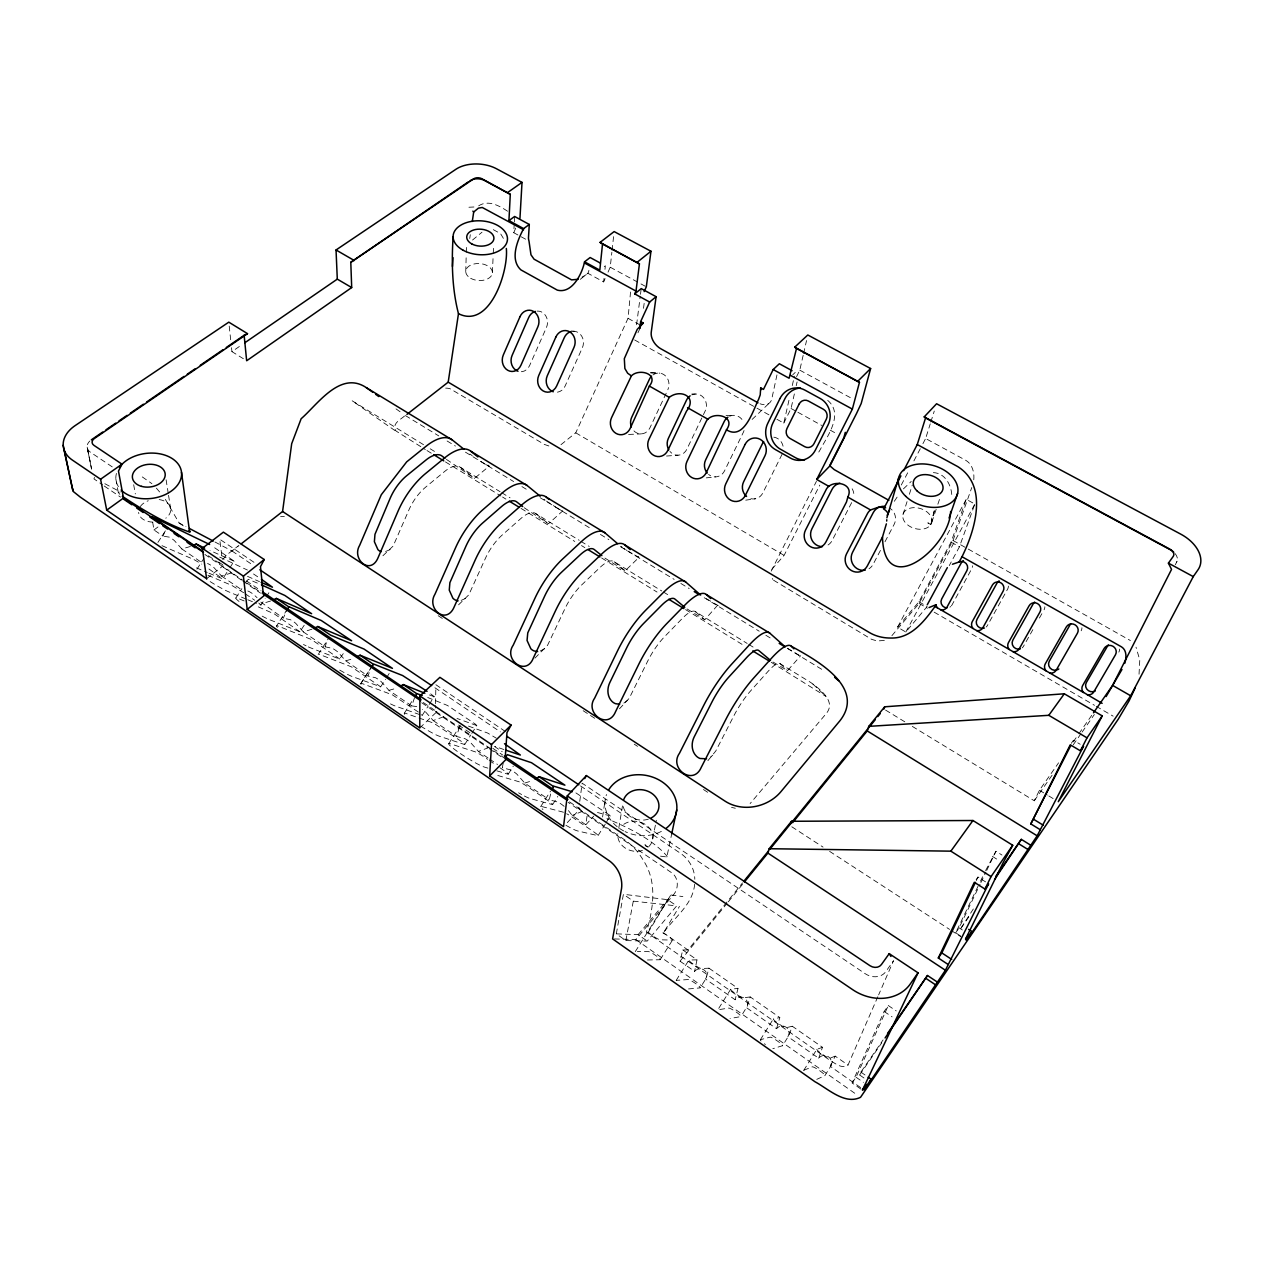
<?xml version="1.0" encoding="UTF-8"?>
<svg xmlns="http://www.w3.org/2000/svg" width="1264" height="1264" viewBox="0 0 1264 1264"><rect width="100%" height="100%" fill="white"/><g stroke="black" fill="none" stroke-linecap="round" stroke-linejoin="round"><path stroke-width="0.75" stroke-dasharray="5 3.75" d="M772.983 662.004L787.598 670.599L800.681 655.668M505.158 758.59L435.464 711.205L435.543 705.533M435.574 703.637L435.843 686.621M465.737 271.57L466.242 254.348M466.29 252.437L466.511 244.789M492.423 272.424L493.181 255.249M493.26 253.337L493.592 245.706M973.77 479.767C974.497 472.641 972.411 464.141 965.791 460.333L925.627 438.513L930.241 423.882M525.603 239.196L513.753 232.702L514.243 223.696M514.337 221.895L514.638 216.492M94.5 477.429L93.947 478.866L102.653 484.934M694.631 884.326C692.893 904.597 674.249 917.427 663.426 932.879L679.463 906.367M429.175 704.475L434.152 696.575L430.202 693.462M580.302 279.328L587.823 273.261L603.639 281.919L604.208 276.547M604.966 269.374L605.361 265.788L602.58 267.968M934.286 510.688L930.825 524.576A14.931 10.381 16.7 0 1 905.909 523.328A14.931 10.381 16.7 0 1 914.962 507.638A14.931 10.381 16.7 0 1 931.141 524.023L927.808 522.885L930.825 524.576M608.031 272.123L610.228 267.225L611.871 252.215M612.076 250.335L613.719 235.325M934.254 511.019L930.904 524.449M560.979 444.675L575.752 432.825L628.034 318.323L630.594 291.557M636.598 324.753L640.263 296.203M640.5 294.307L641.227 288.603M643.502 308.321L644.261 302.554M877.832 996.711L848.018 1065.078C841.619 1069.47 834.872 1063.008 829.389 1059.943L646.41 932.137C653.204 909.069 657.549 882.683 643.818 861.147C639.078 852.931 632.822 845.474 624.969 840.054L578.801 808.66L579.512 803.193M579.765 801.376L582.151 783.19L865.192 973.691A15.484 13.035 29.1 0 0 885.748 971.684L893.522 960.719L878.622 994.91M1139.038 674.218L1139.78 660.013L1136.02 647.184M568.468 810.603L572.15 815.422L585.832 824.76L587.27 814.379M469.734 238.501L470.303 234.709M602.58 817.002L605.203 799.622M119.875 494.35L118.295 492.518L119.29 492.091M422.002 715.377L421.67 714.539M618.791 828.11L622.789 804.046M564.139 806.337A18.565 8.674 43.8 0 0 557.914 802.103L549.192 799.749L551.625 790.284M616.311 933.859L623.405 894.28L667.613 899.668L676.667 905.893L647.231 941.08L625.854 940.574L616.311 933.859L638.083 934.665L647.231 941.08M625.854 940.574L633.296 901.137L623.405 894.28M503.183 763.219L502.314 767.722L510.719 769.918A18.312 8.485 44.7 0 1 516.802 774.074L524.75 783.064L549.192 799.749M652.745 838.68L656.348 820.257M660.535 856.17L666.855 856.976L671.5 834.919M776.965 374.902L771.767 399.013A14.015 9.527 47.2 0 1 760.027 403.769M487.983 757.958L478.44 751.448L470.556 742.537A18.091 8.295 45.6 0 0 464.615 738.492L456.509 736.47L459.306 727.511M666.855 856.976L667.06 856.076C651.26 838.49 628.429 827.667 606.894 818.645M776.933 419.3L783.791 423.124L789.305 398.713M792.275 385.567L794.392 376.166M783.791 423.124L791.043 408.477L794.503 393.309M796.225 385.71L797.094 381.918M796.573 376.672L799.78 370.162L803.161 355.358M803.588 353.509L806.543 340.553M860.626 1087.577L830.274 1066.326C834.872 1058.474 824.523 1051.316 818.709 1058.237L787.867 1036.638C792.591 1028.88 782.258 1021.976 776.538 1028.706L746.281 1007.534C751.132 999.856 740.815 993.204 735.158 999.761L705.502 979C710.463 971.4 700.161 964.985 694.6 971.368L680.032 961.177L682.765 949.928L687.964 949.959L742.505 882.904M416.741 706.56L411.748 705.912L414.703 697.191M604.919 558.072L625.111 570.838L638.968 557.424L638.32 556.602M682.765 949.928L697.001 959.85L694.6 971.368M411.748 705.912L388.933 690.349L381.175 681.596A17.712 7.916 47.2 0 0 375.503 677.725L367.982 676.035L371.095 667.534L360.714 683.745M697.001 959.85L689.101 960.008A7.552 0.98 33.6 0 0 693.541 964.321A7.552 0.98 33.6 0 0 701.299 968.524L708.978 968.192L706.134 978.352L700.209 987.8M325.18 646.805L326.381 642.744M708.978 968.192L738.002 988.432L735.158 999.761M930.81 422.05L934.27 411.069M776.538 1028.706L779.825 1017.567L750.231 996.933L747.277 1006.255L741.004 1016.461M902.986 514.48L907.046 501.634M909.369 494.287L912.26 485.123M260.826 602.075L283.31 618.238L286.723 610.164L276.532 625.996M931.773 522.316L937.256 506.058M937.872 504.21L940.369 496.799M771.198 571.138L816.402 481.363M918.944 601.775L927.144 606.53L905.814 632.032L897.535 627.149L918.944 601.775L951.065 542.161L966.233 499.28L974.844 504.036L959.408 546.854L949.264 565.608M891.91 635.666L919.102 603.386L953.009 540.486L971.779 487.541M818.709 1058.237L822.485 1047.287L792.291 1026.242L788.941 1035.39L782.574 1045.691L773.157 1048.599A7.805 1.106 34.2 0 1 772.825 1048.614M152.675 522.285L153.971 529.948L163.04 536.141L164.51 532.46M830.274 1066.326L835.188 1056.135L848.018 1065.078M513.753 232.702L516.865 225.45M860.942 1089.11L852.126 1082.932L884.152 1011.484L888.292 1005.544L896.223 1010.916M603.639 281.919L605.108 278.649M852.126 1082.932L856.06 1077.228L888.292 1005.544M863.96 1077.987L859.615 1074.953L860.895 1072.093L883.094 1039.909M637.941 332.795L640.421 327.423M666.207 393.215L649.933 427.832A11.36 10.27 88.7 0 1 633.264 430.202M976.282 880.581L977.973 877.058L985.572 881.877M339.747 670.094A21.33 2.038 31.8 0 0 352.261 676.54L380.654 686.794L351.36 666.823L320.614 654.847A21.33 2.038 31.8 0 0 319.271 654.404M960.593 936.008L955.679 932.816L979.584 883.046M980.437 881.261L984.719 872.381M985.572 870.596L995.953 851.272L1001.989 855.049M955.679 932.816L959.107 927.855L980.042 884.342M980.88 882.604L985.904 872.16M986.742 870.422L995.953 851.272M912.308 726.389L1034.284 800.776L1039.45 790.284L1058.584 762.84M782.068 454.297L762.84 492.928A11.629 10.855 84.3 0 1 748.162 497.574M771.846 569.29L784.107 555.402L819.783 485.139M1175.299 564.755L1177.084 561.248M851.667 502.63L832.123 540.534A12.024 11.423 77.7 0 1 826.293 545.89M901.295 485.013L909.401 469.513M913.904 460.902L922.009 445.402M922.925 443.68L925.627 438.513M880.439 550.409L873.155 564.265A12.134 11.645 72.1 0 1 869.016 568.721M884.99 541.766L894.106 524.449A12.229 11.818 78.2 0 0 890.093 508.333M897.535 627.149L966.233 499.28M905.814 632.032L974.844 504.036M1032.862 629.662L1023.524 646.236A6.162 5.925 37.9 0 1 1022.197 647.832M1039.419 618.064L1042.215 613.087M222.685 559.557L226.698 554.928L238.912 545.4M894.312 501.287L899.146 494.098M803.73 1070.403L816.797 1049.373L822.485 1047.287M816.765 1079.345L824.886 1075.648L831.428 1065.11M760.343 1039.814L773.299 1019.005M676.145 980.437L688.896 960.071M730.687 989.254L717.826 1009.825L728.759 1008.072A7.458 1.043 34 0 1 736.248 1012.069A7.458 1.043 34 0 1 740.846 1016.572L730.418 1018.468A7.679 1.09 33.9 0 1 730.039 1018.452M635.286 951.618L670.536 895.465L648.258 932.216L646.41 932.137M660.203 959.676L672.511 940.068M598.109 835.52L605.298 824.112M606.341 822.485L609.943 815.359L575.768 792.812M540.644 806.701L550.535 791.09M552.684 804.489L557.772 796.431M508.254 774.121L513.295 766.174M360.919 683.429L369.104 670.568M404.338 713.212L412.617 700.193M422.239 715.361L428.196 706.039M448.736 743.659L460.254 725.568M464.773 744.433L470.777 734.984M471.788 733.42L476.781 725.552L475.454 724.177L447.488 705.47L427.706 697.491M380.606 686.921L385.52 679.226M386.5 677.694L389.454 673.08M262.154 616.137A21.046 1.943 31.5 0 0 269.011 619.471L299.931 631.795L304.261 625.159M318.165 654.547L328.435 638.525M308.353 646.915A21.172 1.991 31.6 0 0 310.186 647.689L339.542 659.034L344.171 652.335M235.799 598.062L241.851 588.661M259.926 604.792L260.984 605.029L265.156 598.551M266.198 596.924L270.37 590.446M196.947 569.163L203.931 558.34M209.018 573.224L222.717 578.88L228.91 569.258M229.953 567.662L234.061 561.105L211.941 545.906M157.905 542.414L166.832 528.652M973.327 908.99L960.024 929.64L970.041 915.089M859.615 1074.953L881.766 1042.8M976.14 879.665L977.973 877.058M1071.319 743.295L1073.436 740.262L1080.183 744.259M1073.215 741.873L1077.718 735.411M1078.84 733.799L1092.349 714.429M1034.284 800.776L1052.075 775.227M1073.215 744.875L1081.004 733.689M1082.11 732.093L1094.34 714.523M245.895 582.404L248.281 579.275L259.657 584.063M610.449 815.975L597.461 812.499M619.455 708.804L629.219 698.313L647.626 661.277A32.153 9.369 -57.9 0 1 664.564 636.693L682.355 618.38A31.805 9.18 -58.1 0 1 695.563 611.744L747.15 643.423M680.032 961.177L727.069 903.318M728.301 901.801L743.153 883.536M638.083 934.665L667.613 899.668M614.43 938.947L635.792 939.531L673.096 895.26C679.021 888.908 678.91 877.342 671.231 872.46L568.168 802.371M707.887 760.691L715.772 751.006L733.831 715.866A32.801 7.726 -58 0 1 750.863 690.602L768.101 671.342A32.453 7.568 -58.2 0 1 780.299 663.79L810.761 682.497C819.198 688.722 836.594 701.109 826.372 713.417L750.121 803.572M585.832 824.76L593.732 816.149M903.428 488.884L911.218 481.442M567.315 822.595L579.955 808.976L568.768 801.376M472.546 240.018L482.011 232.197M339.842 659.065L311.529 639.568L279.218 626.47A21.172 1.991 31.6 0 0 277.448 627.355M687.095 608.964L704.791 619.723L717.81 605.029M382.929 555.733L393.151 546.064L408.841 510.103A30.32 13.525 -57.5 0 1 425.447 487.319L444.58 471.519A30.02 13.272 -57.9 0 1 460.365 467.301L500.102 491.712M534.925 658.149L547.549 645.335L564.85 608.885A31.521 10.87 -57.8 0 1 581.693 584.916L599.973 567.504A31.189 10.649 -58.1 0 1 614.13 561.737L661.767 590.983M458.563 604.84L468.786 594.838L485.329 558.53A30.905 12.245 -57.6 0 1 502.045 535.162L520.784 518.588A30.589 12.008 -58 0 1 535.778 513.626L579.212 540.297M752.127 419.427L770.313 402.142M419.759 727.938L436.886 711.727L422.287 701.804M792.781 374.744L795.246 372.422M524.212 507.749L548.465 523.754L562.67 510.956M627.655 700.256L623.879 703.1M710.858 756.804L712.738 755.193M446.413 459.385L474.49 478.377L489.184 466.179L487.999 465.01M206.617 578.691L223.096 565.766M404.512 416.061C400.893 419.316 393.373 422.697 394.889 428.828A10.697 7.41 0.9 0 0 396.169 431.087L425.32 449.542M214.959 541.987L232.023 551.009L238.138 546.222M544.737 648.653L539.507 651.371M153.971 529.948L158.363 526.677M390.228 549.587L383.861 552.194M465.721 598.378L460.049 600.89M243.383 358.723L231.928 351.613L241.661 344.93M586.322 274.62L581.551 277.401M299.931 631.795L274.493 614.004L255.091 605.44M582.546 811.298L572.181 815.406M488.82 747.577L478.456 751.432M443.553 716.799L433.204 720.543L425.368 711.727A17.901 8.105 46.4 0 0 422.46 709.499M803.841 1070.245L812.31 1066.816A7.71 1.059 34.4 0 1 819.751 1070.75A7.71 1.059 34.4 0 1 824.886 1075.648M478.693 205.811C489.358 199.001 500.907 206.854 509.913 212.731M835.188 1056.135L829.848 1058.268A7.932 1.011 34.3 0 1 822.232 1054.192A7.932 1.011 34.3 0 1 816.907 1049.231M311.971 629.203L303.392 631.921L295.729 623.342A17.396 7.552 48.6 0 0 290.293 619.644L283.31 618.238M270.575 601.032L261.996 603.671M231.786 572.813L221.5 576.021L213.964 567.599A17.143 7.189 49.9 0 0 208.75 564.044L207.533 563.491M190.39 546.475L181.858 548.955L174.385 540.613A17.017 6.999 50.4 0 0 169.281 537.137L163.04 536.141M524.781 783.048L529.932 781.452M388.964 690.334L394.084 688.88M303.36 631.921L325.18 646.82L332.432 648.369A17.554 7.742 48 0 1 337.978 652.145L345.672 660.803L350.807 659.397M792.291 1026.242L786.129 1027.743A7.789 1.011 34 0 1 778.434 1023.619A7.789 1.011 34 0 1 773.442 1018.895L779.825 1017.567M884.342 640.421L877.232 640.99L871.639 639.347L773.426 580.129M473.937 206.996L467.127 207.328M745.744 500.165L755.509 498.759M750.231 996.933L743.295 997.833A7.663 0.995 33.8 0 1 735.569 993.678A7.663 0.995 33.8 0 1 730.845 989.159L738.002 988.432M476.781 725.552L456.999 718.458M706.292 477.871L715.503 476.907M234.093 561.248L209.982 550.504M688.517 988.938L700.035 987.895A7.347 1.011 33.7 0 0 695.721 983.597A7.347 1.011 33.7 0 0 688.169 979.553L676.351 980.358M666.539 456.035L678.057 455.214M280.608 516.47L283.136 516.407A11.487 8.279 -3.8 0 1 284.368 516.534M628.571 434.437L641.275 433.9M726.042 415.493L733.278 415.35M647.452 959.976L659.998 959.739A7.252 1.011 33.5 0 0 655.937 955.647A7.252 1.011 33.5 0 0 648.369 951.571L637.356 951.571M671.042 894.991L682.876 896.587M718.284 605.646L703.748 597.193M691.882 393.989L695.358 394.02M434.137 696.701L426.6 693.904M489.184 466.179L485.945 464.631M445.655 388.127L446.792 388.159A10.444 7.126 2.3 0 1 450.095 388.743L544.389 444.438L549.824 446.303M650.423 372.801L659.919 373.149M650.834 372.801L658.117 373.07M571.202 331.026L574.551 331.294M633.296 901.137L676.667 905.893M933.369 472.625C946.009 473.115 952.408 487.019 951.808 498.206M735.3 808.249L731.54 807.38M662.842 932.864L663.11 932.99A7.252 0.901 33.4 0 1 666.049 934.712L670.078 937.509A7.252 0.901 33.4 0 1 672.306 940.116L660.124 939.784A7.458 0.964 33.3 0 1 654.468 936.972A7.458 0.964 33.3 0 1 648.369 932.342L648.258 932.216M638.968 557.424L627.971 551.136M493.308 229.653L500.544 233.635L504.304 239.876M563.491 812.231L541.94 806.59A22.436 2.307 32.6 0 0 542.967 809.545M578.801 808.66L579.955 808.976M487.857 768.117L484.238 767.027A21.915 2.196 32.3 0 1 459.59 753.012A21.915 2.196 32.3 0 1 450.411 743.832L474.964 751.748A8.406 0.806 32.3 0 1 484.317 757.089L487.588 759.316M496.878 770.85L507.701 774.121A8.453 0.822 32.4 0 0 503.894 770.455L497.368 766M503.941 749.552L495.346 746.534M419.806 714.634L395.269 706.023A21.504 2.101 31.9 0 1 388.87 703.053M468.502 726.121L487.604 733.025L496.325 738.192M435.464 711.205L436.886 711.727M645.762 846.137L647.626 846.833M244.173 600.953L238.722 598.694A21.046 1.943 31.5 0 0 241.503 603.291M246.053 599.041L228.721 591.852A20.935 1.896 31.3 0 1 206.443 579.228M247.791 599.768L256.45 603.355M207.96 575.294L231.833 585.422L243.699 592.737M562.338 510.893L561.295 510.419M196.457 567.868L207.217 572.466M161.997 545.669L194.071 559.636L201.766 564.107M247.507 576.352L259.468 581.645M219.715 557.092L247.412 570.032M247.823 590.967L249.087 591.536A17.269 7.363 49.3 0 1 254.396 595.17L257.066 597.667M799.117 655.258L786.951 648.005M104.833 483.701L120.396 491.933M165.363 499.359L179.156 523.027L185.966 526.646M560.805 510.166L558.277 508.744M610.228 267.225L646.315 286.817M799.78 370.162L850.956 397.97M142.279 476.923L151.885 483.638M628.034 318.323L641.243 325.622M791.043 408.477L796.146 411.306M797.853 412.254L821.711 425.447M830.227 430.171L837.052 433.931M634.654 339.969L770.076 415.477M953.009 540.486L1130.395 640.532M951.065 542.161L959.408 546.854M919.102 603.386L927.46 608.253M934.143 612.139L1094.513 705.328M1096.204 706.323L1113.173 716.182M575.752 432.825L784.107 555.402M485.281 464.236L477.792 459.527M1039.45 790.284L1047.287 795.04M1048.867 795.988L1053.576 798.848M557.535 508.286L546.522 501.129M405.412 415.572L438.766 435.906M447.108 440.994L455.435 446.066M465.452 452.164L513.626 481.537M521.921 486.593L526.898 489.626M540.155 497.7L590.367 528.305M600.447 534.451L608.853 539.586M620.624 546.759L674.17 579.386M680.854 583.462L689.196 588.55M704.238 597.714L759.206 631.21M765.858 635.271L772.509 639.331M787.504 648.464L824.049 670.742M885.574 710.084L905.624 722.313M423.519 444.675L352.056 400.72L397.591 432.414M430.218 448.799L435.243 451.88M501.761 492.723L510.04 497.811M580.887 541.324L589.245 546.459M663.41 591.994L669.983 596.039M748.809 644.45L753.802 647.516M427.011 450.569L432.035 453.665M445.481 461.929L500.892 496.009M502.566 497.036L505.916 499.106M521.037 508.397L574.772 541.45M581.487 545.574L584.837 547.644M601.632 557.977L657.043 592.058M685.594 609.611L744.354 645.762M771.23 662.289L825.961 696.417M992.398 856.376L998.434 860.168M959.107 927.855L962.362 929.972M791.817 826.782L823.038 847.101M829.611 851.367L949.58 929.403M951.223 930.462L961.082 936.877M179.156 523.027L185.824 527.578M438.15 615.694L444.738 620.024M583.162 710.716L594.696 718.268M634.244 744.18L637.546 746.345M703.463 789.526L710.052 793.855M626.186 549.982L627.07 550.551M112.243 466.89L90.471 452.228A12.956 8.69 -7.3 0 1 89.807 441.041M253.953 562.275L219.699 539.222L222.132 558.182M435.875 684.725L505.363 731.493M232.023 551.009L253.29 565.356M434.895 687.758L500.339 731.872M580.508 785.924L680.316 853.184C688.927 858.935 694.663 868.874 694.805 879.27M253.527 573.982L259.815 578.233M623.658 548.276L625.317 549.398M494.382 746.392L502.187 751.685M884.152 1011.484L892.1 1016.872M218.625 562.006L225.15 566.446M246.369 580.855L261.063 590.841M458.563 725.03L471.63 733.91M492.849 748.32L502.63 754.971M208.402 555.781L221.469 564.645M104.28 486.04L120.507 497.068M204.894 554.438L245.469 582.025M247.08 583.131L263.307 594.159M241.361 580.097L223.064 567.03A11.818 8.611 -5.9 0 1 222.148 565.308M242.972 581.187L260.526 593.132M421.734 702.768L487.778 747.688M489.389 748.778L502.266 757.547M181.826 548.955L202.272 562.922M221.469 576.021L242.356 590.272M345.672 660.803L367.982 676.035M433.173 720.543L456.509 736.47M489.579 759.048L497.542 764.483M208.939 568.99L222.717 578.88M245.263 593.796L254.664 600.226M418.352 712.043L392.346 694.821L362.926 683.856A21.504 2.101 31.9 0 0 361.077 684.393M489.215 760.438L495.741 764.894M663.426 932.879L666.065 934.712M670.078 937.509L687.964 949.959M860.895 1072.093L865.255 1075.143M856.06 1077.228L863.407 1082.347M635.792 939.531L857.308 1095.051M396.011 408.872L402.284 413.344M620.829 546.269L622.141 547.217M472.199 455.688L469.971 454.029M258.757 603.023L260.984 605.029M543.994 499.28L545.147 500.149M648.116 847.228L644.909 844.779L648.29 847.07A17.633 14.963 11.2 0 0 646.394 825.218A17.633 14.963 11.2 0 0 621.177 826.593M460.365 467.301L474.695 478.408M535.778 513.626L548.465 523.754M614.13 561.737L625.143 570.743M695.563 611.744L704.791 619.723M780.299 663.79L787.598 670.599M827.699 400.372C844.083 414.071 827.272 436.364 820.178 449.668A19.355 18.312 -89.3 0 1 818.424 452.512M812.926 684.093L825.139 695.658M156.373 488.157L160.876 493.418M772.272 578.517L772.81 579.339M87.406 448.42L91.577 468.991L87.121 446.919L91.545 468.991M115.861 479.04L118.295 492.518M133.684 484.728L135.327 493.94M166.105 479.783L168.254 493.387M168.554 495.33L170.687 508.934M229.211 326.096L230.68 339.842M231.517 347.695L231.928 351.613M565.94 825.297A22.436 2.307 32.6 0 0 577.379 830.875L597.714 835.615A8.658 0.853 32.7 0 0 593.227 831.491L572.782 817.524A8.611 0.853 32.7 0 0 566.699 813.747M524.402 796.02A22.152 2.259 32.5 0 0 530.264 798.579L552.21 804.52A8.548 0.837 32.6 0 0 548.07 800.633L528.068 786.982A8.5 0.822 32.5 0 0 518.73 781.658L495.646 774.848A22.152 2.259 32.5 0 0 494.635 774.658M521.637 794.535A22.152 2.259 32.5 0 1 518.588 792.812M306.093 645.825A21.172 1.991 31.6 0 1 303.471 644.466M420.675 726.136A21.693 2.149 32.1 0 0 439.256 736.185L464.172 744.37A8.358 0.806 32.2 0 0 460.665 740.941L433.552 723.087L406.171 713.512A21.693 2.149 32.1 0 0 404.701 714.318M118.421 486.64A33.006 22.689 -6.7 0 1 116.778 472.404M661.372 831.396A36.166 30.257 11 0 1 625.08 831.601M623.658 830.906A36.166 30.257 11 0 1 619.644 828.505M617.164 826.688A36.166 30.257 11 0 1 606.483 794.519M642.475 850.388A17.633 14.963 11.2 0 1 624.969 847.875A17.633 14.963 11.2 0 1 617.875 833.655M648.369 819.167A18.075 15.121 11 0 1 623.026 804.852M1175.125 553.616A12.624 8.327 22.6 0 1 1176.405 562.543M765.415 1044.522A7.805 1.106 34.2 0 1 764.341 1043.748M761.07 1040.967A7.805 1.106 34.2 0 1 760.486 1039.672L770.124 1037.159A7.584 1.043 34.2 0 1 777.581 1041.125A7.584 1.043 34.2 0 1 782.448 1045.818M852.157 488.773A12.119 11.597 83.5 0 1 853.816 496.91M537.042 311.102A11.376 9.922 -87.3 0 1 545.922 316.111A11.376 9.922 -87.3 0 1 546.443 327.487L529.616 365.565A11.265 9.812 -89.4 0 1 519.662 371.679M572.782 331.247A11.471 10.112 -87.6 0 1 581.835 336.35A11.471 10.112 -87.6 0 1 582.341 347.821L565.103 386.089A11.36 10.001 90 0 1 554.959 392.188M588.882 270.37A10.128 6.525 53.6 0 1 587.823 273.261M691.771 394.905A11.55 10.586 -88.9 0 1 703.653 397.733A11.55 10.586 -88.9 0 1 705.233 410.879L686.905 449.147A11.439 10.46 87.6 0 1 669.92 451.438M652.998 374.918A11.471 10.381 -88.2 0 1 665.622 376.008A11.471 10.381 -88.2 0 1 667.834 389.754M729.612 416.219A11.645 10.791 -89.9 0 1 743.738 422.539M744.038 430.518A11.645 10.791 -89.9 0 1 743.311 432.399L724.541 470.84A11.534 10.665 86.2 0 1 708.567 474.427M773.805 437.154A11.739 11.013 88.8 0 1 783.111 446.334M1044.838 606.752A6.194 6.02 32.2 0 1 1044.08 609.785M1119.62 649.064A6.415 6.115 22.8 0 1 1118.83 652.129M1081.921 627.734A6.304 6.067 26.5 0 1 1081.147 630.783M1008.356 586.101A6.099 5.957 41.9 0 1 1007.613 589.119L987.468 625.427A6.067 5.862 45.5 0 1 986.173 627.007M951.429 605.804A6.004 5.799 54.3 0 0 951.997 604.95L971.732 568.784A6.036 5.893 54.7 0 0 972.443 565.782M950.733 606.53A6.004 5.799 54.3 0 1 949.896 607.115M159.185 499.564A16.132 11.297 -7.1 0 1 165.805 518.193M152.881 522.111A16.132 11.297 -7.1 0 1 138.613 512.394M140.304 506.548A16.132 11.297 -7.1 0 1 148.283 500.734M470.666 278.301A13.351 8.485 3.7 0 0 492.249 273.893A13.351 8.485 3.7 0 0 474.332 263.923A13.351 8.485 3.7 0 0 470.666 278.301"/><path stroke-width="1.5" d="M567.173 800.286L505.158 758.59L506.975 732.583L511.114 725.094L439.904 677.33L419.901 695.943L419.759 727.938L247.207 609.406L243.383 576.147L202.366 548.307L223.38 532.144L264.223 559.525L260.479 566.667L263.307 594.159L420.675 700.698M406.929 414.387L448.199 382.155L458.469 313.677C451.991 288.555 451.532 262.438 453.097 236.668M452.465 266.451L453.002 257.682M508.934 220.6L514.638 216.492L529.3 224.455L523.628 228.61L508.934 220.6L510.293 194.324L481.837 178.714A5.799 3.476 3.9 0 0 473.7 178.824L350.792 262.296L351.692 287.56L246.654 360.761L244.142 335.276L247.523 333.649L228.8 322.162L75.161 425.589A36.087 24.158 -7.2 0 0 72.443 460.128L100.583 479.23L106.713 510.15L206.617 578.691L202.366 548.307M519.962 218.198L522.016 182.395L496.389 168.712A28.993 17.412 3.9 0 0 455.956 169.25L336.034 249.972L337.298 279.139L351.692 287.56M868.163 1077.165L871.07 1079.187L863.833 1089.805L866.33 1084.401L862.411 1090.137L918.043 972.822L889.208 953.656L881.387 964.59A8.627 7.252 29 0 1 869.964 965.696L586.417 775.575L567.236 795.957L563.523 826.672L489.658 775.938L491.506 744.543L511.114 725.094M600.274 263.038L590.13 257.524L584.553 261.822C582.341 272.992 572.45 294.07 557.329 290.135L520.91 269.896C509.234 259.246 517.892 239.512 523.628 228.61M886.775 519.725L886.696 521.068M529.3 224.455L528.494 237.348A10.065 6.352 54.7 0 0 528.984 241.045L530.975 254.791L534.056 259.183L571.597 279.881L578.154 279.281M886.886 517.829L898.751 477.492M644.134 291.605L646.315 286.817L650.976 251.252L614.13 231.581L600.084 242.388L602.517 243.999L599.815 270.148L584.553 261.822M847.844 497.1L846.501 501.95L825.913 541.972A12.15 11.518 77.7 0 1 810.303 546.601A12.15 11.518 77.7 0 1 805.5 530.137L825.834 490.227C830.764 478.582 855.064 482.627 847.844 497.1L870.517 509.945L879.08 507.006L885.669 507.891M634.733 293.896L641.227 288.603L656.111 296.692L649.649 302.033L634.733 293.896L636.013 291.099L639.426 263.876L600.084 242.388M640.658 321.593L639.774 328.435A13.983 9.164 50.8 0 1 643.297 323.047L640.658 321.593L649.649 302.033M241.203 543.836L282.583 511.509L291.684 443.711L301.148 418.732C317.659 404.417 340.379 370.226 366.276 387.621L452.243 439.935L464.062 449.32M656.111 296.692L651.229 332.306A13.746 9.053 50.5 0 0 660.788 348.753L757.989 402.805M472.294 221.453L473.7 211.989L478.456 208.118L482.279 207.486L523.565 229.748M886.364 523.865L882.493 537.026L867.309 565.956A12.261 11.739 72.2 0 1 851.367 570.538A12.261 11.739 72.2 0 1 846.517 553.901L867.357 513.784A12.356 11.929 78.2 0 1 870.517 509.945M671.658 834.129L676.746 809.94M649.364 386.073L630.136 428.512A11.645 10.46 88.4 0 1 616.042 433.41A11.645 10.46 88.4 0 1 611.523 417.72L631.4 375.882C638.905 368.093 659.35 373.749 649.364 386.073L669.272 397.354C680.49 388.569 697.886 396.738 686.51 411.148L667.85 450.379A11.739 10.665 87.3 0 1 653.488 455.23A11.739 10.665 87.3 0 1 648.906 439.398L669.272 397.354M726.484 429.776L706.276 472.641A11.834 10.87 85.9 0 1 691.613 477.444A11.834 10.87 85.9 0 1 686.984 461.455L705.865 422.129C710.889 410.263 736.975 415.429 726.484 429.776C744.449 441.183 753.518 408.967 758.558 399.471L760.217 394.874L760.691 387.874L763.472 389.407L773.173 369.53L789.099 378.236L796.51 348.469L794.708 347.173L807.807 334.992L870.627 368.535L861.195 403.516L856.597 413.36L829.942 465.863L816.718 479.467L828.915 486.387M882.493 537.026C883.978 601.348 950.07 546.664 950.623 511.462M1124.723 663.41C1126.429 658.086 1127.061 650.36 1121.61 646.931L962.015 556.729C974.876 530.754 988.827 486.055 957.749 466.606L917.269 444.533L925.548 417.942L924.205 416.899L936.592 403.753L1180.718 534.119A35.171 23.163 22.5 0 1 1198.082 569.669L1193.263 576.605L1130.68 695.769L1058.268 801.708L1102.208 715.866L1064.304 693.794L884.689 706.797L868.779 726.358L867.23 730.924L792.654 822.659M845.284 432.367L843.862 437.707L829.595 465.816M816.718 479.467L852.363 409.109L859.457 382.36L794.708 347.173M744.385 882.003L767.896 853.089L769.176 848.713L791.533 821.268L972.948 820.51L1012.717 845.268L1002.968 863.012L965.491 939.199L968.903 934.207L966.012 940.084L971.89 931.473L968.651 929.388M790.853 823.464L791.533 821.268M949.059 518.05L957.622 493.371M883.915 709.057L884.689 706.797M887.186 515.254L889.508 510.403M1135.293 687.679L1129.036 700.935L1118.277 719.153L860.531 1097.31C844.858 1105.052 828.362 1088.968 814.98 1081.747L612.613 938.899L621.572 888.355C622.899 877.974 617.875 867.057 609.453 860.91L80.343 497.147L73.454 491.649L72.743 489.042M927.255 604.777L947.336 567.631M871.07 1079.187L869.758 1082.031L945.409 970.262L988.622 883.805L984.972 889.066L974.323 882.288L938.315 958.001L948.205 964.527M885.084 1037.981L927.476 975.508L937.351 982.065M938.315 958.001L941.822 952.914L975.445 882.351M984.972 889.066L991.055 876.6L1012.717 845.268M552.257 789.02L553.837 786.208L572.26 791.754M971.89 931.473L969.693 935.913L1037.159 835.82L1083.564 746.25L1080.404 750.816L1070.26 744.812L1030.808 823.907L1040.256 829.721M994.547 879.523L1021.312 839.359L1030.745 845.221M1030.808 823.907L1070.798 745.539M247.523 333.649L94.421 438.466A7.221 4.835 -7.2 0 0 93.947 445.355L121.992 464.157L118.468 471.077L123.493 498.063L203.504 552.447M1093.471 712.817L1112.604 685.388L1171.538 569.4L1168.41 563.128L1173.292 556.302A7.031 4.629 22.5 0 0 1169.879 549.161L924.205 416.899M1080.404 750.816L1087.008 737.844L1102.208 715.866M900.9 475.88L883.599 508.981A12.356 11.929 78.2 0 1 888.086 513.437M903.618 470.666L917.269 444.533M505.584 757.31L507.322 754.655L531.465 762.698L564.913 785.165L539.128 776.744L535.146 779.066M448.199 382.155L869.427 632.553C875.81 636.345 883.267 638.083 890.646 638.036C910.965 638.731 924.332 621.145 935.044 606.467L935.992 604.713L928.993 607.573M952.44 564.25L959.171 561.959L962.015 556.729M584.711 778.624L586.417 775.575M415.382 696.022L416.82 693.652L422.239 695.421M1106.095 696.575L1121.974 669.478M371.79 666.397L374.002 664.185L402.616 675.545L427.074 691.345M286.723 610.164L288.919 606.941L289.93 607.147L321.309 620.529L351.613 640.737L317.754 626.517L313.709 628.524M887.533 1033.462L927.476 975.508M995.653 876.616L1021.312 839.359M918.043 972.822L910.317 983.929A43.15 36.245 29 0 1 852.694 989.68L567.236 795.957M769.176 848.713L950.86 851.162L972.948 820.51M868.779 726.358L1048.788 715.313L1064.304 693.794M743.753 881.371L768.544 850.893M769.776 849.376L875.352 719.579M877.801 716.577L880.234 713.575M489.658 775.938L506.453 759.016M857.877 381.175L870.627 368.535M773.173 369.53L779.351 363.763L792.07 370.684M247.207 609.406L265.029 594.902M243.383 576.147L264.223 559.525M637.103 262.312L650.976 251.252M106.713 510.15L123.493 498.063M643.297 323.047L637.214 329.398L624.321 358.66L624.874 368.535L627.671 373.243L631.4 375.882M100.583 479.23L121.992 464.157M507.575 192.57L522.016 182.395M244.9 342.702L337.298 279.139M91.34 439.825L102.716 432.035M105.971 429.807L115.719 423.14M118.974 420.912L127.095 415.35M130.35 413.138L143.353 404.227M146.608 402.015L183.991 376.419M187.246 374.207L195.383 368.646M200.249 365.296L223.017 349.733M226.272 347.505L244.142 335.276M350.792 262.296L468.407 181.826M400.656 686.004L403.327 684.582L424.878 693.241M357.38 656.601L360.066 655.226L392.44 668.356L364.016 649.048L330.694 635.207L317.754 626.517M181.495 472.262L189.632 532.081C165.647 523.738 143.448 510.324 122.308 496.294M273.656 599.721L276.358 598.425L311.623 613.704L284.842 595.455L261.443 584.853M193.487 545.242L196.204 544.01L204.673 548.102M959.171 561.959L959.471 561.848A6.083 5.957 55.7 0 1 966.96 570.506L947.052 607.036A6.051 5.862 55.2 0 1 941.001 609.927L937.414 607.858A6.051 5.862 55.2 0 1 936.039 605.029L935.992 604.713M706.592 758.811L700.019 758.479A10.934 9.812 64.7 0 1 696.29 756.046C691.376 751.148 691.124 743.027 694.126 737.054L711.948 702.01A32.643 8.153 -57.9 0 1 728.965 676.904L746.345 657.896A32.279 7.995 -58.2 0 1 758.795 650.581L770.487 660.345M619.644 704.285L615.489 703.669A10.665 9.464 70.8 0 1 611.902 701.33C607.131 696.496 606.925 688.596 609.754 682.702L626.612 647.99A31.979 9.749 -57.8 0 1 643.534 623.547L661.451 605.472A31.647 9.559 -58.1 0 1 674.897 599.057L684.772 607.289M537.658 651.592L534.103 650.944A10.444 9.101 75.4 0 1 530.848 648.78L527.056 640.469L527.767 632.885L544.673 596.102A31.363 11.234 -57.7 0 1 561.485 572.292L579.892 555.086A31.031 11.013 -58.1 0 1 594.254 549.54L601.869 555.639M941.001 609.927L1046.039 670.821A6.32 6.036 33 0 1 1045.281 663.853L1066.342 626.912A6.367 6.13 27.3 0 1 1074.921 624.732A6.367 6.13 27.3 0 1 1077.418 633.201L1056.214 670.173A6.32 6.036 33 0 1 1049.831 673.017L1046.055 670.852M1087.293 694.742L1087.672 694.805A6.415 6.083 28.7 0 0 1093.802 691.914L1115.448 654.799A6.478 6.178 23.4 0 0 1112.936 646.252A6.478 6.178 23.4 0 0 1104.199 648.4L1082.695 685.483A6.415 6.083 28.7 0 0 1083.216 692.23L1102.129 703.337M458.105 600.858L456.241 600.416A10.238 8.769 78.8 0 1 452.907 598.251L449.257 590.13L449.889 582.657L465.926 546.238A30.763 12.577 -57.6 0 1 482.627 523.027L501.445 506.643A30.447 12.34 -58 0 1 516.66 501.871L522.696 506.564M505.711 750.152L520.357 755.035L504.51 743.722M261.174 582.388L272.455 587.207L261.379 579.291M189.379 528.447L213.253 541.087M510.293 194.324L484.618 180.515A10.412 6.273 3.9 0 0 470.018 180.72M602.517 243.999L639.426 263.876M796.51 348.469L859.457 382.36M925.548 417.942L1170.274 549.729A12.624 8.327 22.6 0 1 1173.735 552.163M1168.41 563.128L1193.263 576.605M584.458 262.975L636.013 291.099M790.506 375.376L852.363 409.109M888.861 500.323L834.224 469.623L829.942 465.863M687.569 407.719L707.84 419.206M1112.604 685.388L1130.68 695.769M336.034 249.972L354.331 260.542M935.044 606.467L937.398 607.826M1049.831 673.017L1083.453 692.514M209.603 544.468L151.696 516.534L202.287 550.914M1048.788 715.313L1087.008 737.844M452.243 439.935A49.027 22.262 -57.9 0 0 426.079 446.239L406.692 461.85L381.301 494.714L359.655 545.353C351.297 559.209 370.621 576.1 378.205 557.408L398.018 511.256A49.754 22.183 -57.5 0 1 425.541 473.558L444.833 457.758A49.249 21.772 -57.9 0 1 470.714 451.169L527.12 485.487L540.17 496.183M527.12 485.487A49.944 20.24 -58 0 0 502.219 492.992L483.227 509.392A50.465 20.635 -57.6 0 0 455.546 547.802L434.927 594.301C426.221 608.521 446.271 625.601 454.218 606.846L475.106 560.221A50.702 20.098 -57.6 0 1 502.835 521.558L521.716 504.968A50.181 19.718 -58 0 1 546.285 497.147L604.887 532.808L617.511 543.583M604.887 532.808A50.908 18.059 -58.1 0 0 581.377 541.608L562.812 558.83A51.445 18.423 -57.7 0 0 534.956 598.235L513.2 645.209C503.214 659.539 525.95 676.809 533.25 658.244L555.307 611.16A51.698 17.838 -57.8 0 1 583.21 571.486L601.648 554.059A51.16 17.491 -58.1 0 1 624.795 544.926L685.704 581.993L700.651 595.06M685.704 581.993A51.919 15.689 -58.1 0 0 663.711 592.168L645.651 610.275A52.472 16.005 -57.8 0 0 617.606 650.739L594.633 698.17C584.3 712.801 607.826 730.481 615.521 711.743L638.81 664.2A52.74 15.373 -57.9 0 1 666.886 623.468L684.819 605.124A52.172 15.057 -58.1 0 1 706.418 594.586L769.776 633.138L785.213 646.852M769.776 633.138A52.962 13.114 -58.2 0 0 749.441 644.814L731.935 663.869A53.53 13.383 -57.9 0 0 703.716 705.423L679.447 753.312C668.719 768.37 693.067 786.287 701.204 767.469L725.82 719.469A53.815 12.687 -58 0 1 754.055 677.615L771.419 658.323A53.23 12.435 -58.2 0 1 791.327 646.252C814.285 659.002 866.693 686.731 839.896 720.796L780.899 791.706C767.675 807.491 742.505 812.515 724.967 801.092L282.583 511.509M694.22 591.615L699.229 594.665M779.177 643.392L784.17 646.441M1033.889 819.451L1043.321 825.25M433.726 454.692L443.79 460.902M509.281 501.176L519.362 507.37M588.202 549.714L599.958 556.95M668.798 599.278L683.903 608.584M752.759 650.928L769.539 661.246M867.23 730.924L1037.159 835.82M1019.037 843.957L1028.422 849.787M950.86 851.162L991.055 876.6M941.822 952.914L951.697 959.408M767.896 853.089L945.409 970.262M926.054 978.494L935.897 985.051M259.831 569.764L431.624 685.562M506.88 736.296L578.88 784.818M196.204 544.01L202.224 548.102M276.358 598.425L288.919 606.941M360.066 655.226L373.196 664.137M403.327 684.582L416.757 693.699M419.901 695.943L491.506 744.543M539.128 776.744L553.49 786.508M262.691 591.947L421.023 699.529M504.273 756.077L567.931 799.338M123.761 499.28L131.867 504.794M136.733 508.096L143.227 512.52M149.721 516.929L159.454 523.549M162.708 525.761L167.575 529.063M174.053 533.471L178.935 536.789M187.04 542.303L195.162 547.818M366.276 387.621L372.532 392.093M375.661 394.321L378.789 396.564M444.912 458.247L441.942 455.988A29.878 13.556 -57.9 0 0 425.968 460.033L406.755 475.643A30.178 13.825 -57.5 0 0 390.165 498.285L374.966 534.34L374.381 541.703L377.936 549.65A10.049 8.421 81.3 0 0 381.128 551.72M834.619 677.299L838.68 680.759M470.714 451.169L477.918 456.936M546.285 497.147L549.097 499.485M624.795 544.926L630.215 549.587M458.469 313.677C489.816 329.367 508.649 271.223 506.327 248.439M706.418 594.586L710.684 598.504M791.327 646.252L793.918 648.843M472.878 211.135L473.7 211.989M189.158 530.264L190.216 531.781M889.208 953.656L890.93 956.469M63.943 449.415L72.933 490.89L63.2 445.244M760.691 387.874A14.252 9.654 47.5 0 1 761.402 389.565M119.464 467.301A33.006 22.689 -6.7 0 1 168.554 456.557A33.006 22.689 -6.7 0 1 171.114 491.222A33.006 22.689 -6.7 0 1 121.139 490.021M608.774 789.731A36.166 30.257 11 0 1 662.036 781.784A36.166 30.257 11 0 1 666.239 828.252M623.705 799.638A18.075 15.121 11 0 1 651.529 793.176A18.075 15.121 11 0 1 651.118 818.013M1012.97 651.639A6.225 5.988 38.8 0 0 1019.242 648.795L1039.988 611.966A6.257 6.067 33.5 0 0 1037.523 603.576A6.257 6.067 33.5 0 0 1029.101 605.788L1008.482 642.57A6.225 5.988 38.8 0 0 1009.241 649.491M976.693 630.61A6.13 5.925 46.4 0 0 982.855 627.75L1003.174 591.062A6.162 6.02 42.9 0 0 1000.74 582.751A6.162 6.02 42.9 0 0 992.461 584.979L972.269 621.619A6.13 5.925 46.4 0 0 973.027 628.477M822.39 546.648A12.024 11.423 77.7 0 1 811.899 528.826L832.075 489.31A12.119 11.597 83.5 0 1 839.881 483.227M865.24 570.175A12.134 11.645 72.1 0 1 852.552 552.336L873.234 512.631A12.229 11.818 78.2 0 1 884.563 506.358M518.003 371.268A11.265 9.812 -89.4 0 1 512.094 355.437L528.747 317.454A11.376 9.922 -87.3 0 1 535.32 311.402M553.253 391.777A11.36 10.001 90 0 1 547.28 375.787L564.313 337.614A11.471 10.112 -87.6 0 1 571.044 331.563M727.953 417.152A11.645 10.791 -89.9 0 0 724.177 421.591L705.628 459.938A11.534 10.665 86.2 0 0 707.208 473.052M668.798 449.842A11.439 10.46 87.6 0 1 668.34 438.434L686.447 400.277A11.55 10.586 -88.9 0 1 690.144 395.853M746.566 496.452A11.629 10.855 84.3 0 1 743.611 481.837L762.603 443.301A11.739 11.013 88.8 0 1 763.63 441.578M651.56 376.151A11.471 10.381 -88.2 0 0 649.38 379.326L631.7 417.31A11.36 10.27 88.7 0 0 631.352 426.884M1058.805 668.972A6.257 5.972 32.2 0 1 1057.936 669.557M1056.973 669.983A6.257 5.972 32.2 0 1 1049.31 661.135L1070.181 624.574A6.304 6.067 26.5 0 1 1070.798 623.705M1095.256 690.966A6.352 6.02 28.2 0 1 1086.361 682.513L1107.675 645.809A6.415 6.115 22.8 0 1 1108.291 644.94M1020.396 648.843A6.162 5.925 37.9 0 1 1012.859 640.09L1033.304 603.671A6.194 6.02 32.2 0 1 1034.631 602.059M946.989 607.905A6.004 5.799 54.3 0 1 941.664 598.994L961.288 562.859A6.036 5.893 54.7 0 1 963.389 560.647M984.403 628.034A6.067 5.862 45.5 0 1 976.977 619.376L996.996 583.099A6.099 5.957 41.9 0 1 999.16 580.887M800.428 388.048A19.434 18.312 -85.5 0 0 784.976 398.571L772.825 423.203A19.308 18.17 -88.8 0 0 780.378 449.178L795.404 457.663A19.355 18.312 -89.3 0 0 804.615 459.922M520.025 316.648L503.293 355.01A11.376 9.875 -89.6 0 0 507.67 370.257A11.376 9.875 -89.6 0 0 520.942 365.233L537.879 326.776A11.487 10.001 -87.4 0 0 533.487 311.386A11.487 10.001 -87.4 0 0 520.025 316.648M555.876 336.998L538.733 375.534A11.471 10.065 89.9 0 0 543.157 390.939A11.471 10.065 89.9 0 0 556.681 385.947L574.03 347.3A11.581 10.191 -87.7 0 0 569.59 331.768A11.581 10.191 -87.7 0 0 555.876 336.998M745.112 444.407L725.757 483.922A11.929 11.092 84 0 0 730.45 500.07A11.929 11.092 84 0 0 745.412 495.314L765.004 455.704A12.04 11.234 88.3 0 0 760.296 439.398A12.04 11.234 88.3 0 0 745.112 444.407M779.967 398.555L767.754 423.377A19.45 18.281 -89 0 0 775.353 449.557L790.474 458.105A19.513 18.423 -89.6 0 0 815.406 450.047L827.983 425.083A19.639 18.565 -86 0 0 820.241 398.508L804.836 390.086A19.576 18.423 -85.7 0 0 779.967 398.555M799.101 404.101L786.935 428.607A7.189 6.778 -88.7 0 0 789.763 438.308L804.757 446.713A7.221 6.826 -89.2 0 0 813.984 443.711L826.356 419.127A7.268 6.873 -85.5 0 0 823.496 409.331L808.328 400.988A7.236 6.826 -85.3 0 0 799.101 404.101M905.688 496.278A30.494 20.824 16.4 0 0 956.39 496.784A30.494 20.824 16.4 0 0 922.341 463.92A30.494 20.824 16.4 0 0 905.688 496.278M916.858 490.732A15.247 10.412 16.4 0 0 942.233 491.096A15.247 10.412 16.4 0 0 925.311 474.6A15.247 10.412 16.4 0 0 916.858 490.732M463.24 250.304A27.223 16.938 3.8 0 0 507.164 241.471A27.223 16.938 3.8 0 0 470.477 221.563A27.223 16.938 3.8 0 0 463.24 250.304M471.756 243.889A13.62 8.469 3.8 0 0 493.75 239.544A13.62 8.469 3.8 0 0 475.485 229.527A13.62 8.469 3.8 0 0 471.756 243.889M141.536 486.371A16.495 11.344 -6.7 0 0 165.189 473.953A16.495 11.344 -6.7 0 0 139.64 466.811A16.495 11.344 -6.7 0 0 141.536 486.371"/></g></svg>
